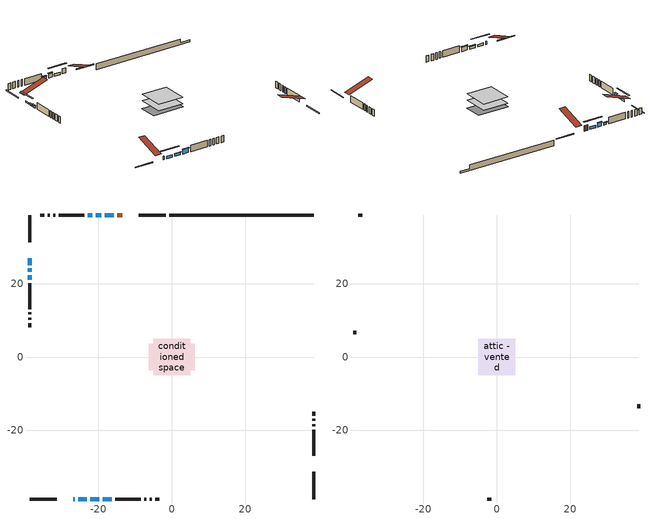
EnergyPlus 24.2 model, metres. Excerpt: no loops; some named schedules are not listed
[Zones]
conditioned space
 floor adiabatic (AdiabaticFloorConstruction): -5.03,-5.03 -5.03,5.03 5.03,5.03 5.03,-5.03 z0.48
 floor foundation (Slab1 construction): -6.3,-3.56 -6.3,3.56 6.3,3.56 6.3,-3.56 z-1.65
 wall outside (RimJoist1 construction): -1.62,38.74 -9.01,38.74 / -38.74,-38.74 -31.34,-38.74 / -38.74,38.74 -38.74,31.34 / 38.74,-38.74 38.74,-31.34 z0.48:0.78
 wall outside (AdiabaticWallConstruction 1): -13.45,38.74 -14.92,38.74 z0.48:2.51
 wall outside (AdiabaticWallConstruction): -26.91,-38.74 -26.49,-38.74 z0.48:1.7; -15.85,38.74 -18.29,38.74 / -25.57,-38.74 -23.13,-38.74 / -21.67,38.74 -22.89,38.74 / -22.2,-38.74 -19.76,-38.74 / -38.74,22.3 -38.74,21.08 z0.48:1.4; -38.74,26.9 -38.74,25.07 / -38.74,24.15 -38.74,23.23 z0.48:1.09; -19.21,38.74 -20.74,38.74 z0.48:2; -18.83,-38.74 -16.39,-38.74 z0.48:2.13
 wall outside (Wall1 construction): -23.82,38.74 -30.88,38.74 / -15.46,-38.74 -8.4,-38.74 / -38.74,20.15 -38.74,13.09 / 38.74,-26.9 38.74,-19.84 z0.48:2.92
 wall outside (Wall2 construction): -31.81,38.74 -32.35,38.74 / -7.47,-38.74 -6.93,-38.74 / -38.74,12.16 -38.74,11.62 / 38.74,-18.91 38.74,-18.37 z0.48:2.92
 wall outside (Wall3 construction): -33.28,38.74 -33.82,38.74 / -6,-38.74 -5.46,-38.74 / -38.74,10.69 -38.74,10.15 / 38.74,-17.44 38.74,-16.9 z0.48:2.92
 wall outside (Wall4 construction): -34.75,38.74 -35.82,38.74 / -4.53,-38.74 -3.46,-38.74 / -38.74,9.22 -38.74,8.15 / 38.74,-15.97 38.74,-14.9 z0.48:2.92
 wall foundation (FoundationWall1 construction): -0.69,38.74,-1.65 -0.69,38.74,0.48 34.79,38.74,0.48 34.79,38.74,-0.93 38.74,38.74,-0.93 38.74,38.74,-1.65
 window (WindowConstruction 6): -26.9,-38.74 -26.49,-38.74 z0.48:1.7
 window (WindowConstruction 7): -15.85,38.74 -18.29,38.74 z0.48:1.39
 window (WindowConstruction 8): -25.56,-38.74 -23.13,-38.74 z0.48:1.39
 window (WindowConstruction 9): -38.74,26.9 -38.74,25.08 z0.48:1.09
 window (WindowConstruction): -19.21,38.74 -20.74,38.74 z0.48:2
 window (WindowConstruction 1): -21.67,38.74 -22.89,38.74 z0.48:1.39
 window (WindowConstruction 2): -22.2,-38.74 -19.76,-38.74 z0.48:1.39
 window (WindowConstruction 3): -18.83,-38.74 -16.39,-38.74 z0.48:2.13
 window (WindowConstruction 4): -38.74,24.15 -38.74,23.23 z0.48:1.09
 window (WindowConstruction 5): -38.74,22.3 -38.74,21.08 z0.48:1.39
 door (Door): -13.45,38.74 -14.92,38.74 z0.48:2.51
 ceiling adiabatic (AdiabaticFloorConstruction): 5.03,-5.03 5.03,5.03 -5.03,5.03 -5.03,-5.03 z0.48
attic - vented
 floor to conditioned space (Floor1 construction Reversed): -5.03,-5.03 -5.03,5.03 5.03,5.03 5.03,-5.03 z2.92
 wall outside (Wall5 construction): -36.75,38.74 -37.81,38.74 / -2.53,-38.74 -1.47,-38.74 / -38.74,7.22 -38.74,6.16 / 38.74,-13.97 38.74,-12.91 z0.48:2.92
 roof outside (Roof1 construction): -12.52,38.74,2.92 -12.52,28.94,6.18 -9.94,28.94,6.18 -9.94,38.74,2.92; -27.83,-38.74,2.92 -27.83,-28.94,6.18 -30.41,-28.94,6.18 -30.41,-38.74,2.92; -38.74,27.83,2.92 -28.94,27.83,6.18 -28.94,30.41,6.18 -38.74,30.41,2.92; 38.74,-27.83,2.92 28.94,-27.83,6.18 28.94,-30.41,6.18 38.74,-30.41,2.92
shading: -20.92,38.74 -13.21,38.74 -13.21,39.15 -20.92,39.15 z4.03; -20.49,-38.74 -28.2,-38.74 -28.2,-39.15 -20.49,-39.15 z4.03; -38.74,22.44 -38.74,29.54 -39.15,29.54 -39.15,22.44 z3.73; -20.94,38.74 -19.01,38.74 -19.01,39.15 -20.94,39.15 z2.21; -23.09,38.74 -21.47,38.74 -21.47,39.15 -23.09,39.15 z1.6; -19.56,-38.74 -22.4,-38.74 -22.4,-39.15 -19.56,-39.15 z1.6; -16.19,-38.74 -19.03,-38.74 -19.03,-39.15 -16.19,-39.15 z2.33; -38.74,23.03 -38.74,24.35 -39.15,24.35 -39.15,23.03 z1.29; -38.74,20.88 -38.74,22.5 -39.15,22.5 -39.15,20.88 z1.6
[Building]
Building 1: Terrain=Suburbs
[Site:Location]
Trenton AP_ON: Latitude {deg}=44.12; Longitude {deg}=-77.53; Time Zone {hr}=-5; Elevation {m}=86; Keep Site Location Information=Yes
[Site:GroundTemperature:Shallow]
3.8015, 1.8568, 1.70106, 2.62392, 6.3287, 10.0162, 13.2131, 15.2382, 15.4103, 13.7632, 10.6478, 7.07342
[Site:WaterMainsTemperature]
Calculation Method=Schedule; Temperature Schedule=mains temperature schedule
[Material] Roughness=Rough; Thermal Absorptance=0.9
Name | Thickness {m} | Conductivity {W/m-K} | Density {kg/m3} | Specific Heat {J/kg-K} | Solar Absorptance | Visible Absorptance
asphalt or fiberglass shingles | 0.00635 | 0.162714 | 1121.4 | 1465.45 | 0.4 | 0.4
ceiling loosefill ins | 0.0846667 | 0.0480833 | 16.02 | 1046.75 | 0.7 | 0.7
ceiling stud and cavity | 0.1397 | 0.0954719 | 65.682 | 1177.47 | 0.7 | 0.7
concrete 4.0 in. | 0.1016 | 1.803125 | 2242.8 | 837.4 | 0.7 | 0.7
concrete 8.0 in. | 0.2032 | 1.803125 | 2242.8 | 837.4 | 0.7 | 0.7
door material | 0.04445 | 0.327969 | 512.64 | 1214.23 | 0.7 | 0.7
exterior vertical ins | 0.00784382 | 0.029427 | 32.04 | 1214.23 | 0.7 | 0.7
floor covering | 0.0127 | 0.0433444 | 54.468 | 1339.84 | 0.6 | 0.6
floor rigid ins; wall rigid ins | 0.512978 | 0.029427 | 32.04 | 1214.23 | 0.7 | 0.7
floor stud and cavity | 0.1397 | 1.75129 | 37.0049 | 1207.88 | 0.7 | 0.7
furniture material conditioned space 1 | 0.1524 | 0.115458 | 640.8 | 1214.23 | 0.6 | 0.6
gypsum board | 0.0127 | 0.160291 | 801 | 837.4 | 0.6 | 0.6
gypsum board 1 | 0.0127 | 0.160291 | 801 | 837.4 | 0.7 | 0.7
osb sheathing 0.5 in. | 0.0127 | 0.115458 | 512.64 | 1214.23 | 0.7 | 0.7
osb sheathing 0.75 in. | 0.01905 | 0.115458 | 512.64 | 1214.23 | 0.7 | 0.7
osb sheathing 2.0 in. | 0.0508 | 0.115458 | 512.64 | 1214.23 | 0.7 | 0.7
rim joist stud and cavity | 0.0508 | 0.055419 | 125.044 | 1163.47 | 0.6 | 0.6
slab rigid ins | 0.00430176 | 0.029427 | 32.04 | 1214.23 | 0.7 | 0.7
wall stud and cavity | 0.1397 | 0.0895467 | 139.0536 | 1170.24 | 0.7 | 0.7
wall stud and cavity 1 | 0.1397 | 0.123388 | 139.0536 | 1170.24 | 0.7 | 0.7
wall stud and cavity 2 | 0.1397 | 0.103982 | 139.0536 | 1170.24 | 0.7 | 0.7
wall stud and cavity 3 | 0.1397 | 0.113018 | 139.0536 | 1170.24 | 0.7 | 0.7
wall stud and cavity 4 | 0.0889 | 6.9971 | 50.32683 | 1063.81 | 0.6 | 0.6
wall stud and cavity 5 | 0.0889 | 0.380278 | 52.3479 | 1209.89 | 0.7 | 0.7
wall stud and cavity 6 | 0.0889 | 0.391764 | 83.0341 | 1211.67 | 0.7 | 0.7
wood siding | 0.0254 | 0.102417 | 544.68 | 1172.36 | 0.4 | 0.4
wood siding 1 | 0.00254 | 0.102417 | 544.68 | 1172.36 | 0.4 | 0.4
wood siding 2; wood siding 3; wood siding 4 | 0.0254 | 0.102417 | 544.68 | 1172.36 | 0.7 | 0.7
[WindowMaterial:SimpleGlazingSystem]
Name | U-Factor {W/m2-K} | Solar Heat Gain Coefficient
WindowMaterial | 2.39839 | 0.64
WindowMaterial 1 | 2.47163 | 0.61
WindowMaterial 2 | 2.36148 | 0.66
WindowMaterial 3 | 2.56248 | 0.57
WindowMaterial 4 | 3.026374 | 0.54
[Construction]
AdiabaticFloorConstruction: floor stud and cavity, floor rigid ins, osb sheathing 0.75 in., floor covering
AdiabaticWallConstruction: wood siding 3, wall rigid ins, wall stud and cavity 5, gypsum board
AdiabaticWallConstruction 1: wood siding 4, wall rigid ins, wall stud and cavity 5, gypsum board
Door: door material
Floor1 construction Reversed: gypsum board, ceiling stud and cavity, ceiling loosefill ins
FoundationWall1 construction: concrete 8.0 in., gypsum board 1
furniture construction conditioned space 1: furniture material conditioned space 1
PartitionWallConstruction: gypsum board, wall stud and cavity 6, gypsum board
RimJoist1 construction: wood siding 2, osb sheathing 2.0 in., rim joist stud and cavity
Roof1 construction: asphalt or fiberglass shingles
Slab1 construction: slab rigid ins, concrete 4.0 in.
Wall1 construction: wood siding, osb sheathing 0.5 in., wall stud and cavity, gypsum board
Wall2 construction: wood siding, osb sheathing 0.5 in., wall stud and cavity 1, gypsum board
Wall3 construction: wood siding, osb sheathing 0.5 in., wall stud and cavity 2, gypsum board
Wall4 construction: wood siding, osb sheathing 0.5 in., wall stud and cavity 3, gypsum board
Wall5 construction: wood siding 1, wall stud and cavity 4
WindowConstruction: WindowMaterial
WindowConstruction 1; WindowConstruction 2; WindowConstruction 5; WindowConstruction 7; WindowConstruction 8: WindowMaterial 1
WindowConstruction 3: WindowMaterial 2
WindowConstruction 4; WindowConstruction 9: WindowMaterial 3
WindowConstruction 6: WindowMaterial 4
[Zone] Multiplier=1; Part of Total Floor Area=Yes
Name | Volume {m3}
attic - vented | 53.6323
conditioned space | 458.5
[Space]
Name | Zone | Volume {m3}
attic - vented 1 | attic - vented | 53.6323
conditioned space 1 | conditioned space | 458.5
[ZoneInfiltration:EffectiveLeakageArea]
infil attic - vented 1: Zone or Space=attic - vented 1; Schedule=Always On Discrete; Effective Air Leakage Area {cm2}=4414.69; Stack Coefficient=0.000396647; Wind Coefficient=1.34562e-05
[ZoneMixing]
whole house fan mix: Zone or Space=attic - vented; Schedule=Always On Continuous; Design Flow Rate Calculation Method=Flow/Zone; Design Flow Rate {m3/s}=0; Source Zone or Space=conditioned space
[SurfaceProperty:ExposedFoundationPerimeter]
Slab1: Exposed Perimeter Calculation Method=TotalExposedPerimeter; Total Exposed Perimeter {m}=39.422
[InternalMass] Zone or ZoneList=conditioned space; Space or SpaceList=conditioned space 1
Name | Construction | Surface Area {m2}
furniture mass conditioned space 1 | furniture construction conditioned space 1 | 76.3202
partition wall mass | PartitionWallConstruction | 190.801
[Lights]
interior lighting: Zone or ZoneList or Space or SpaceList=conditioned space 1; Schedule=interior lighting schedule; Design Level Calculation Method=LightingLevel; Lighting Level {W}=343.2; Return Air Fraction=0; Fraction Radiant=0.6; Fraction Visible=0.2; Fraction Replaceable=1
[People]
occupants: Zone or ZoneList or Space or SpaceList=conditioned space 1; Number of People Schedule=occupants schedule; Number of People Calculation Method=People; Number of People=3; Fraction Radiant=0.314171; Sensible Heat Fraction=0.56303; Activity Level Schedule=occupants activity schedule; Carbon Dioxide Generation Rate {m3/s-W}=0; Enable ASHRAE 55 Comfort Warnings=No; Mean Radiant Temperature Calculation Type=EnclosureAveraged
[ElectricEquipment] Zone or ZoneList or Space or SpaceList=conditioned space 1; Design Level Calculation Method=EquipmentLevel
Name | Schedule | Design Level {W} | Fraction Latent | Fraction Radiant | Fraction Lost
clothes dryer | clothes dryer schedule | 140.772 | 0.015 | 0.081 | 0.85
clothes washer | clothes washer schedule | 32.1985 | 0.03 | 0.162 | 0.7
cooking range | cooking range schedule | 215.147 | 0.08 | 0.432 | 0.2
dishwasher | dishwasher schedule | 66.8632 | 0.3 | 0.18 | 0.4
fridge | fridge schedule | 72.9452 | 0 | 0.6 | 0
mech vent house fan | mech vent house fan schedule | 0 | 0 | 0 | 1
mech vent house fan cfis | mech vent house fan cfis schedule | 0 | 0 | 0 | 0
mech vent range fan 0 | mech vent range fan 0 schedule | 43 | 0 | 0 | 1
misc plug loads | misc plug loads schedule | 494.7 | 0.045 | 0.513 | 0.1
whole house fan | Always On Discrete | 0 | 0 | 0 | 1
[OtherEquipment] Zone or ZoneList or Space or SpaceList=conditioned space 1; Design Level Calculation Method=EquipmentLevel
Name | Fuel Type | Schedule | Design Level {W} | Fraction Latent | Fraction Radiant | Fraction Lost
clothes dryer 1 | Electricity | clothes dryer schedule | 0 | 0.015 | 0.081 | 0.85
cooking range 1 | Electricity | cooking range schedule | 0 | 0.08 | 0.432 | 0.2
general water use latent | None | general water use schedule | 62.594 | 1 | 0 | 0
general water use sensible | None | general water use schedule | -61.6891 | 0 | 0.6 | 0
mech vent house fan latent load | None | Always On Discrete | 0 | 1 | 0 | 0
mech vent house fan sensible load | None | Always On Discrete | 0 | 0 | 0 | 0
water heater energy adjustment1 | Electricity | Always On Discrete | 0.01 | 0 | 0 | 1
[ZoneInfiltration:DesignFlowRate] Zone or ZoneList or Space or SpaceList=conditioned space 1; Schedule=Always On Discrete; Design Flow Rate Calculation Method=Flow/Zone; Design Flow Rate {m3/s}=0
infil flow; natural vent flow; whole house fan flow
[AvailabilityManager:Scheduled]
furnace airloop Availability Manager: Schedule=Always On Discrete
[Foundation:Kiva]
Foundation Kiva 1: Initial Indoor Air Temperature {C}=18; Wall Height Above Grade {m}=0.479999; Wall Depth Below Slab {m}=0.2032; Custom Block Material Name 1=exterior vertical ins; Custom Block Depth 1 {m}=2.13; Custom Block X Position 1 {m}=0.2159; Custom Block Z Position 1 {m}=0
[Foundation:Kiva:Settings]
Soil Conductivity {W/m-K}=0.849921; Soil Density {kg/m3}=1842.3; Soil Specific Heat {J/kg-K}=418.7; Ground Solar Absorptivity=0.9; Ground Thermal Absorptivity=0.9; Ground Surface Roughness {m}=0.03; Far-Field Width {m}=40; Deep-Ground Boundary Condition=ZeroFlux; Deep-Ground Depth {m}=40; Minimum Cell Dimension {m}=0.2; Maximum Cell Growth Coefficient=3; Simulation Timestep=Timestep
[Exterior:Lights]
exterior lighting: Schedule=exterior lighting schedule; Design Level {W}=75.6
[EnergyManagementSystem:GlobalVariable]
furnace_airloop_Fan_RTF
infil_program_Qfan
infil_program_Qinf
natural_vent_program_Qnv
natural_vent_program_Qwhf
[EnergyManagementSystem:Sensor]
Name | Output:Variable or Output:Meter Index Key | Output:Variable or Output:Meter
airflow_gain | infil flow | Infiltration Sensible Heat Gain Energy
airflow_gain_1 | natural vent flow | Infiltration Sensible Heat Gain Energy
airflow_gain_2 | whole house fan flow | Infiltration Sensible Heat Gain Energy
airflow_loss | infil flow | Infiltration Sensible Heat Loss Energy
airflow_loss_1 | natural vent flow | Infiltration Sensible Heat Loss Energy
airflow_loss_2 | whole house fan flow | Infiltration Sensible Heat Loss Energy
clg_load_cond |  | Cooling:EnergyTransfer:Zone:CONDITIONED SPACE
clg_sp_s; clg_sp_s_1 | cooling setpoint | Schedule Value
clothes_dryer_exhaust_0_sch_s | clothes dryer exhaust 0 schedule | Schedule Value
cool_season | cooling season schedule | Schedule Value
htg_load_cond |  | Heating:EnergyTransfer:Zone:CONDITIONED SPACE
htg_sp_s; htg_sp_s_1 | heating setpoint | Schedule Value
ig_ee_conv | clothes dryer | Electric Equipment Convective Heating Energy
ig_ee_conv_2 | cooking range | Electric Equipment Convective Heating Energy
ig_ee_conv_4 | fridge | Electric Equipment Convective Heating Energy
ig_ee_conv_5 | misc plug loads | Electric Equipment Convective Heating Energy
ig_ee_conv_6 | whole house fan | Electric Equipment Convective Heating Energy
ig_ee_rad | clothes dryer | Electric Equipment Radiant Heating Energy
ig_ee_rad_2 | cooking range | Electric Equipment Radiant Heating Energy
ig_ee_rad_4 | fridge | Electric Equipment Radiant Heating Energy
ig_ee_rad_5 | misc plug loads | Electric Equipment Radiant Heating Energy
ig_ee_rad_6 | whole house fan | Electric Equipment Radiant Heating Energy
ig_lgt_conv | interior lighting | Lights Convective Heating Energy
ig_lgt_rad | interior lighting | Lights Radiant Heating Energy
ig_lgt_vis | interior lighting | Lights Visible Radiation Heating Energy
ig_oe_conv | clothes dryer 1 | Other Equipment Convective Heating Energy
ig_oe_conv_1 | cooking range 1 | Other Equipment Convective Heating Energy
ig_oe_conv_2 | general water use latent | Other Equipment Convective Heating Energy
ig_oe_conv_3 | general water use sensible | Other Equipment Convective Heating Energy
ig_oe_conv_4 | water heater energy adjustment1 | Other Equipment Convective Heating Energy
ig_oe_rad | clothes dryer 1 | Other Equipment Radiant Heating Energy
ig_oe_rad_1 | cooking range 1 | Other Equipment Radiant Heating Energy
ig_oe_rad_2 | general water use latent | Other Equipment Radiant Heating Energy
ig_oe_rad_3 | general water use sensible | Other Equipment Radiant Heating Energy
ig_oe_rad_4 | water heater energy adjustment1 | Other Equipment Radiant Heating Energy
ig_ppl_conv | occupants | People Convective Heating Energy
ig_ppl_rad | occupants | People Radiant Heating Energy
im_conv | furniture mass conditioned space 1 | Surface Inside Face Convection Heat Gain Energy
im_conv_1 | partition wall mass | Surface Inside Face Convection Heat Gain Energy
im_ig | furniture mass conditioned space 1 | Surface Inside Face Internal Gains Radiation Heat Gain Energy
im_ig_1 | partition wall mass | Surface Inside Face Internal Gains Radiation Heat Gain Energy
im_lgt | furniture mass conditioned space 1 | Surface Inside Face Lights Radiation Heat Gain Energy
im_lgt_1 | partition wall mass | Surface Inside Face Lights Radiation Heat Gain Energy
im_sol | furniture mass conditioned space 1 | Surface Inside Face Solar Radiation Heat Gain Energy
im_sol_1 | partition wall mass | Surface Inside Face Solar Radiation Heat Gain Energy
im_surf | furniture mass conditioned space 1 | Surface Inside Face Net Surface Thermal Radiation Heat Gain Energy
im_surf_1 | partition wall mass | Surface Inside Face Net Surface Thermal Radiation Heat Gain Energy
mech_vent_range_fan_0_sch_s | mech vent range fan 0 schedule | Schedule Value
mv_conv | mech vent house fan | Electric Equipment Convective Heating Energy
mv_conv_1 | mech vent house fan cfis | Electric Equipment Convective Heating Energy
mv_conv_2 | mech vent range fan 0 | Electric Equipment Convective Heating Energy
mv_conv_3 | mech vent house fan latent load | Other Equipment Convective Heating Energy
mv_conv_4 | mech vent house fan sensible load | Other Equipment Convective Heating Energy
mv_rad | mech vent house fan | Electric Equipment Radiant Heating Energy
mv_rad_1 | mech vent house fan cfis | Electric Equipment Radiant Heating Energy
mv_rad_2 | mech vent range fan 0 | Electric Equipment Radiant Heating Energy
mv_rad_3 | mech vent house fan latent load | Other Equipment Radiant Heating Energy
mv_rad_4 | mech vent house fan sensible load | Other Equipment Radiant Heating Energy
natural_vent_s | natural vent schedule | Schedule Value
out_pb_s |  | Site Outdoor Air Barometric Pressure
out_wt_s |  | Site Outdoor Air Humidity Ratio
site_vw_s |  | Site Wind Speed
ss_back_out | Window1 | Surface Window Shortwave from Zone Back Out Window Heat Transfer Rate
ss_back_out_1 | Window10 | Surface Window Shortwave from Zone Back Out Window Heat Transfer Rate
ss_back_out_2 | Window12 | Surface Window Shortwave from Zone Back Out Window Heat Transfer Rate
ss_back_out_3 | Window14 | Surface Window Shortwave from Zone Back Out Window Heat Transfer Rate
ss_back_out_4 | Window3 | Surface Window Shortwave from Zone Back Out Window Heat Transfer Rate
ss_back_out_5 | Window4 | Surface Window Shortwave from Zone Back Out Window Heat Transfer Rate
ss_back_out_6 | Window5 | Surface Window Shortwave from Zone Back Out Window Heat Transfer Rate
ss_back_out_7 | Window7 | Surface Window Shortwave from Zone Back Out Window Heat Transfer Rate
ss_back_out_8 | Window8 | Surface Window Shortwave from Zone Back Out Window Heat Transfer Rate
ss_back_out_9 | Window9 | Surface Window Shortwave from Zone Back Out Window Heat Transfer Rate
ss_conv | Door1 | Surface Inside Face Convection Heat Gain Energy
ss_conv_1 | Window1 | Surface Inside Face Convection Heat Gain Energy
ss_conv_10 | Window9 | Surface Inside Face Convection Heat Gain Energy
ss_conv_2 | Window10 | Surface Inside Face Convection Heat Gain Energy
ss_conv_3 | Window12 | Surface Inside Face Convection Heat Gain Energy
ss_conv_4 | Window14 | Surface Inside Face Convection Heat Gain Energy
ss_conv_5 | Window3 | Surface Inside Face Convection Heat Gain Energy
ss_conv_6 | Window4 | Surface Inside Face Convection Heat Gain Energy
ss_conv_7 | Window5 | Surface Inside Face Convection Heat Gain Energy
ss_conv_8 | Window7 | Surface Inside Face Convection Heat Gain Energy
ss_conv_9 | Window8 | Surface Inside Face Convection Heat Gain Energy
ss_ig | Door1 | Surface Inside Face Internal Gains Radiation Heat Gain Energy
ss_ig_1 | Window1 | Surface Inside Face Internal Gains Radiation Heat Gain Energy
ss_ig_10 | Window9 | Surface Inside Face Internal Gains Radiation Heat Gain Energy
ss_ig_2 | Window10 | Surface Inside Face Internal Gains Radiation Heat Gain Energy
ss_ig_3 | Window12 | Surface Inside Face Internal Gains Radiation Heat Gain Energy
ss_ig_4 | Window14 | Surface Inside Face Internal Gains Radiation Heat Gain Energy
ss_ig_5 | Window3 | Surface Inside Face Internal Gains Radiation Heat Gain Energy
ss_ig_6 | Window4 | Surface Inside Face Internal Gains Radiation Heat Gain Energy
ss_ig_7 | Window5 | Surface Inside Face Internal Gains Radiation Heat Gain Energy
ss_ig_8 | Window7 | Surface Inside Face Internal Gains Radiation Heat Gain Energy
ss_ig_9 | Window8 | Surface Inside Face Internal Gains Radiation Heat Gain Energy
ss_lgt | Door1 | Surface Inside Face Lights Radiation Heat Gain Energy
ss_sol | Door1 | Surface Inside Face Solar Radiation Heat Gain Energy
ss_surf | Door1 | Surface Inside Face Net Surface Thermal Radiation Heat Gain Energy
ss_surf_1 | Window1 | Surface Inside Face Net Surface Thermal Radiation Heat Gain Energy
ss_surf_10 | Window9 | Surface Inside Face Net Surface Thermal Radiation Heat Gain Energy
ss_surf_2 | Window10 | Surface Inside Face Net Surface Thermal Radiation Heat Gain Energy
ss_surf_3 | Window12 | Surface Inside Face Net Surface Thermal Radiation Heat Gain Energy
ss_surf_4 | Window14 | Surface Inside Face Net Surface Thermal Radiation Heat Gain Energy
ss_surf_5 | Window3 | Surface Inside Face Net Surface Thermal Radiation Heat Gain Energy
ss_surf_6 | Window4 | Surface Inside Face Net Surface Thermal Radiation Heat Gain Energy
ss_surf_7 | Window5 | Surface Inside Face Net Surface Thermal Radiation Heat Gain Energy
ss_surf_8 | Window7 | Surface Inside Face Net Surface Thermal Radiation Heat Gain Energy
ss_surf_9 | Window8 | Surface Inside Face Net Surface Thermal Radiation Heat Gain Energy
ss_trans_in | Window1 | Surface Window Transmitted Solar Radiation Rate
ss_trans_in_1 | Window10 | Surface Window Transmitted Solar Radiation Rate
ss_trans_in_2 | Window12 | Surface Window Transmitted Solar Radiation Rate
ss_trans_in_3 | Window14 | Surface Window Transmitted Solar Radiation Rate
ss_trans_in_4 | Window3 | Surface Window Transmitted Solar Radiation Rate
ss_trans_in_5 | Window4 | Surface Window Transmitted Solar Radiation Rate
ss_trans_in_6 | Window5 | Surface Window Transmitted Solar Radiation Rate
ss_trans_in_7 | Window7 | Surface Window Transmitted Solar Radiation Rate
ss_trans_in_8 | Window8 | Surface Window Transmitted Solar Radiation Rate
ss_trans_in_9 | Window9 | Surface Window Transmitted Solar Radiation Rate
ss_trans_out | Window1 | Surface Inside Face Initial Transmitted Diffuse Transmitted Out Window Solar Radiation Rate
ss_trans_out_1 | Window10 | Surface Inside Face Initial Transmitted Diffuse Transmitted Out Window Solar Radiation Rate
ss_trans_out_2 | Window12 | Surface Inside Face Initial Transmitted Diffuse Transmitted Out Window Solar Radiation Rate
ss_trans_out_3 | Window14 | Surface Inside Face Initial Transmitted Diffuse Transmitted Out Window Solar Radiation Rate
ss_trans_out_4 | Window3 | Surface Inside Face Initial Transmitted Diffuse Transmitted Out Window Solar Radiation Rate
ss_trans_out_5 | Window4 | Surface Inside Face Initial Transmitted Diffuse Transmitted Out Window Solar Radiation Rate
ss_trans_out_6 | Window5 | Surface Inside Face Initial Transmitted Diffuse Transmitted Out Window Solar Radiation Rate
ss_trans_out_7 | Window7 | Surface Inside Face Initial Transmitted Diffuse Transmitted Out Window Solar Radiation Rate
ss_trans_out_8 | Window8 | Surface Inside Face Initial Transmitted Diffuse Transmitted Out Window Solar Radiation Rate
ss_trans_out_9 | Window9 | Surface Inside Face Initial Transmitted Diffuse Transmitted Out Window Solar Radiation Rate
s_conv | Floor1 | Surface Inside Face Convection Heat Gain Energy
s_conv_1 | FoundationWall1 | Surface Inside Face Convection Heat Gain Energy
s_conv_10 | Wall1:180 | Surface Inside Face Convection Heat Gain Energy
s_conv_11 | Wall1:270 | Surface Inside Face Convection Heat Gain Energy
s_conv_12 | Wall1:90 | Surface Inside Face Convection Heat Gain Energy
s_conv_13 | Wall2:0 | Surface Inside Face Convection Heat Gain Energy
s_conv_14 | Wall2:180 | Surface Inside Face Convection Heat Gain Energy
s_conv_15 | Wall2:270 | Surface Inside Face Convection Heat Gain Energy
s_conv_16 | Wall2:90 | Surface Inside Face Convection Heat Gain Energy
s_conv_17 | Wall3:0 | Surface Inside Face Convection Heat Gain Energy
s_conv_18 | Wall3:180 | Surface Inside Face Convection Heat Gain Energy
s_conv_19 | Wall3:270 | Surface Inside Face Convection Heat Gain Energy
s_conv_2 | inferred conditioned ceiling | Surface Inside Face Convection Heat Gain Energy
s_conv_20 | Wall3:90 | Surface Inside Face Convection Heat Gain Energy
s_conv_21 | Wall4:0 | Surface Inside Face Convection Heat Gain Energy
s_conv_22 | Wall4:180 | Surface Inside Face Convection Heat Gain Energy
s_conv_23 | Wall4:270 | Surface Inside Face Convection Heat Gain Energy
s_conv_24 | Wall4:90 | Surface Inside Face Convection Heat Gain Energy
s_conv_3 | inferred conditioned floor | Surface Inside Face Convection Heat Gain Energy
s_conv_4 | RimJoist1:0 | Surface Inside Face Convection Heat Gain Energy
s_conv_5 | RimJoist1:180 | Surface Inside Face Convection Heat Gain Energy
s_conv_6 | RimJoist1:270 | Surface Inside Face Convection Heat Gain Energy
s_conv_7 | RimJoist1:90 | Surface Inside Face Convection Heat Gain Energy
s_conv_8 | Slab1 | Surface Inside Face Convection Heat Gain Energy
s_conv_9 | Wall1:0 | Surface Inside Face Convection Heat Gain Energy
s_ig | Floor1 | Surface Inside Face Internal Gains Radiation Heat Gain Energy
s_ig_1 | FoundationWall1 | Surface Inside Face Internal Gains Radiation Heat Gain Energy
s_ig_10 | Wall1:180 | Surface Inside Face Internal Gains Radiation Heat Gain Energy
s_ig_11 | Wall1:270 | Surface Inside Face Internal Gains Radiation Heat Gain Energy
s_ig_12 | Wall1:90 | Surface Inside Face Internal Gains Radiation Heat Gain Energy
